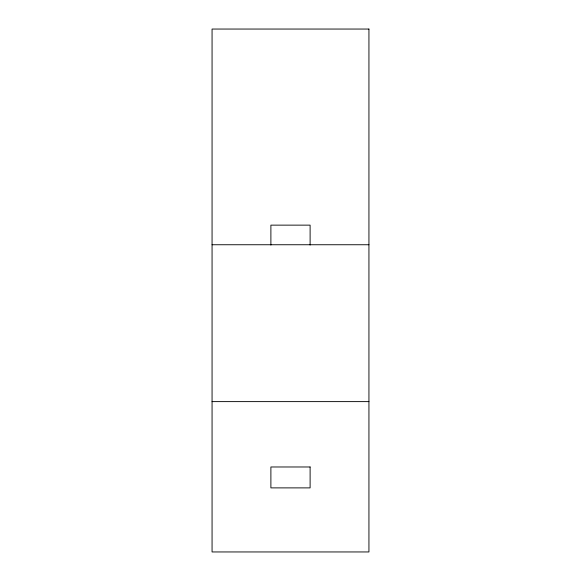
<?xml version="1.0" encoding="UTF-8"?>
<svg xmlns="http://www.w3.org/2000/svg" width="581" height="581" viewBox="0 0 581 581"><rect width="100%" height="100%" fill="white"/><g stroke="black" fill="none" stroke-linecap="round" stroke-linejoin="round"><path stroke-width="0.87" d="M212.065 244.746L368.935 244.746M212.065 401.616L368.935 401.616M310.109 245.051L310.109 225.137L270.891 225.137L270.891 245.051M368.935 29.05L212.065 29.05L212.065 551.95L368.935 551.95L368.935 29.05M310.109 466.979L270.891 466.979L270.891 487.887L310.109 487.887L310.109 466.979"/></g></svg>
